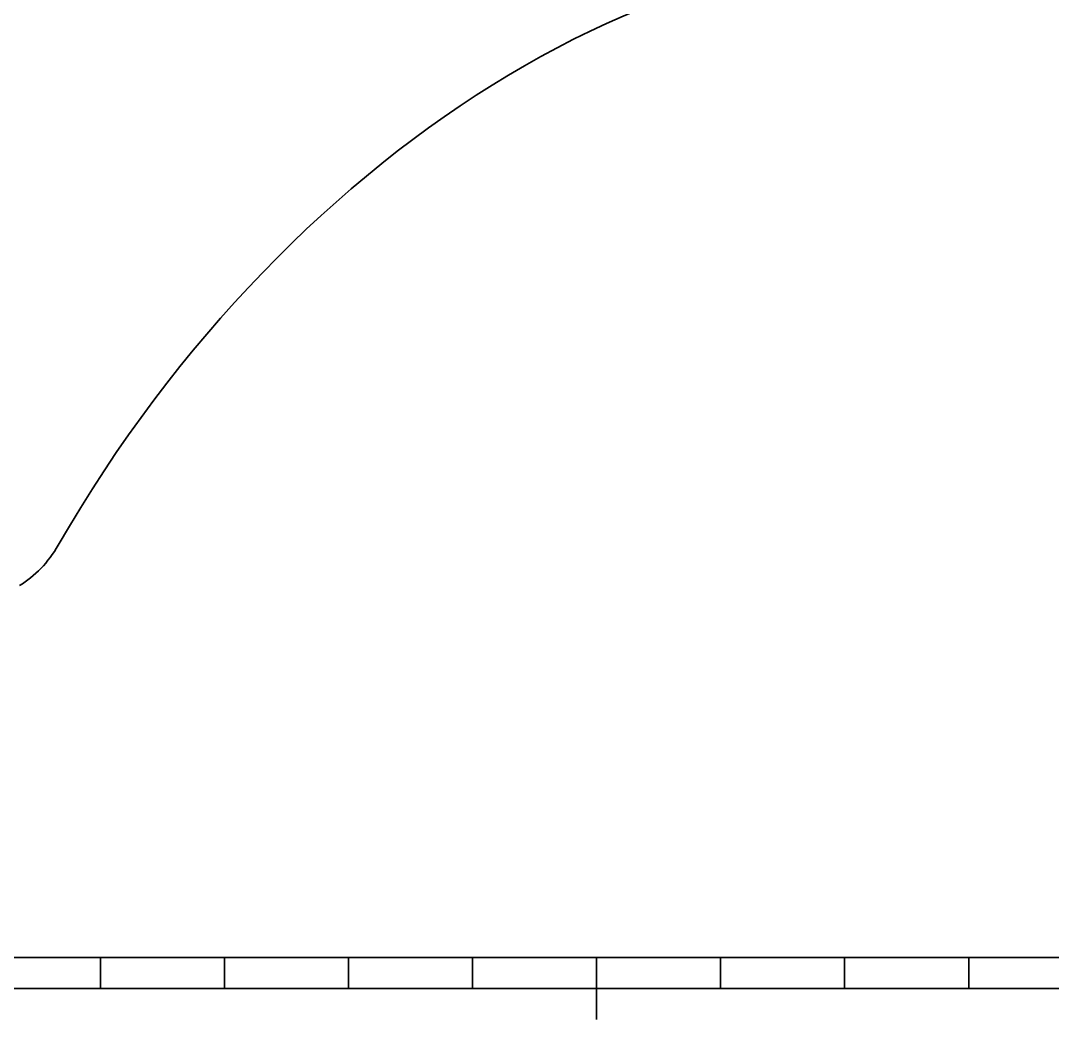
# Model space of a CAD drawing. Extents: x 0 to 594, y 0 to 420.
# Drawn here: x 300.6 to 383.7, y 5 to 85.5 of the extents above; entities that cross this region are included whole.
import ezdxf

# ---------------------------------------------------------------- set-up
doc = ezdxf.new("R2010")
doc.units = 0

msp = doc.modelspace()

# ---------------------------------------------------------------- linework, layer by layer
at = {"color": 7, "lineweight": 35}
for p, q in [((10, 10), (584, 10)), ((197, 7.5), (397, 7.5))]:
    msp.add_line(p, q, dxfattribs=at)
at = {"color": 7, "lineweight": 35, "ltscale": 0.0625}
for p, q in [((307, 10), (307, 7.5)), ((317, 10), (317, 7.5)), ((327, 10), (327, 7.5)), ((337, 10), (337, 7.5)), ((357, 10), (357, 7.5)), ((367, 10), (367, 7.5)), ((377, 10), (377, 7.5))]:
    msp.add_line(p, q, dxfattribs=at)
at = {"color": 7, "lineweight": 35, "ltscale": 0.125}
msp.add_line((347, 10), (347, 5), dxfattribs=at)
at = {"color": 7, "lineweight": 35}
for centre, major_axis, start_param, end_param in [((353.974, 15.053), (-41.667, -70.218), 3.387629, 4.730529), ((299.28, 45.637), (-3.572, -6.02), 0.917486, 1.588937)]:
    msp.add_ellipse(centre, major_axis=major_axis, ratio=0.706751, start_param=start_param, end_param=end_param, dxfattribs=at)

doc.saveas('drawing.dxf')
